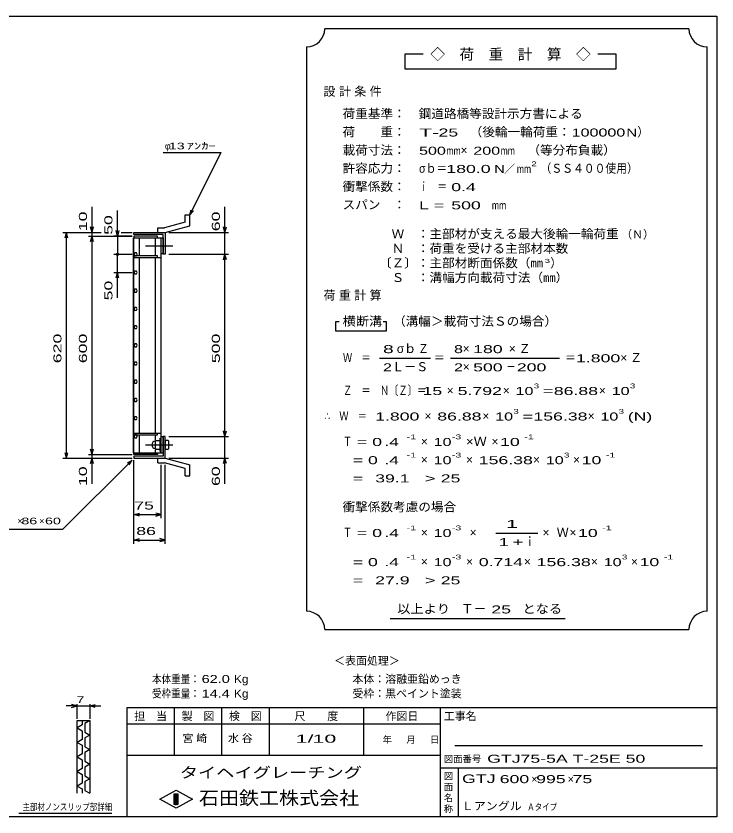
# Model space of a CAD drawing. Units: millimetres, scale not verified. Extents: x -1820 to 1731, y -1282 to 1054.
# Drawn here: x -194 to 1731, y -1146 to 1054 of the extents above; entities that cross this region are included whole.
import ezdxf
from ezdxf.enums import TextEntityAlignment as Align

# ---------------------------------------------------------------- set-up
doc = ezdxf.new("R2010")
doc.units = ezdxf.units.MM
doc.header["$LTSCALE"] = 10
doc.linetypes.add('CHAIN', pattern=[18.5, 12, -1.5, 3.5, -1.5])
for name, color, linetype, lineweight in [('0_2', 150, 'Continuous', 25), ('16', 3, 'Continuous', 25), ('19', 6, 'Continuous', 25), ('22', 4, 'Continuous', 25), ('24', 2, 'Continuous', 25), ('32', 4, 'Continuous', 25)]:
    doc.layers.add(name, color=color, linetype=linetype, lineweight=lineweight)
doc.styles.add('ベクトル', font='')
doc.styles.get('ベクトル').set_extended_font_data('ベクトル')

msp = doc.modelspace()

# ---------------------------------------------------------------- linework, layer by layer
at = {"layer": '0_2'}
for p, q in [((-1729, 1053.5), (1731, 1053.5)), ((1731, 1053.5), (1731, -1146.5)), ((1731, -846.5), (111, -846.5)), ((111, -846.5), (111, -1146.5)), ((241, -846.5), (241, -976.5)), ((371, -976.5), (371, -846.5)), ((501, -846.5), (501, -976.5)), ((761, -976.5), (761, -846.5)), ((971, -846.5), (971, -1146.5)), ((971, -891.5), (111, -891.5)), ((1691, -951.5), (1011, -951.5)), ((111, -976.5), (971, -976.5)), ((971, -1011.5), (1731, -1011.5)), ((1021, -1146.5), (1021, -1011.5)), ((201, -1097.5), (246, -1072.5)), ((246, -1072.5), (291, -1097.5)), ((246, -1122.5), (201, -1097.5)), ((241, -1082.5), (251, -1082.5)), ((241, -1112.5), (241, -1082.5)), ((241, -1082.5), (243, -1082.5)), ((243, -1082.5), (243, -1112.5)), ((245, -1112.5), (245, -1082.5)), ((245, -1082.5), (247, -1082.5)), ((291, -1097.5), (246, -1122.5)), ((247, -1082.5), (247, -1112.5)), ((249, -1112.5), (249, -1082.5)), ((249, -1082.5), (251, -1082.5)), ((251, -1082.5), (251, -1112.5)), ((251, -1082.5), (251, -1112.5)), ((251, -1112.5), (241, -1112.5)), ((243, -1112.5), (245, -1112.5)), ((247, -1112.5), (249, -1112.5)), ((1731, -1146.5), (-1729, -1146.5))]:
    msp.add_line(p, q, dxfattribs=at)
at = {"layer": '16'}
for p, q in [((129.3, -146.5), (129.3, 444.5)), ((129.3, 444.5), (130, 444.5)), ((195, 449), (130, 449)), ((130, 449), (130, 444.5)), ((130, 444.5), (195, 444.5)), ((130, -146.5), (130, 444.5)), ((130, 444.5), (205, 444.5)), ((145.5, 394.5), (145.5, 444.5)), ((189.5, 394.5), (189.5, 444.5)), ((195, 444.5), (195, 449)), ((205, -146.5), (205, 444.5)), ((205, 444.5), (210, 444.5)), ((210, 444.5), (210, 400.5)), ((132.22, 402.88), (130, 398.96)), ((130, 398.96), (132.28, 395.09)), ((136.72, 402.91), (132.22, 402.88)), ((139, 399), (136.72, 402.91)), ((136.78, 395.12), (139, 399.04)), ((210, 400.5), (205, 400.5)), ((130, 394.5), (130, 390)), ((195, 394.5), (130, 394.5)), ((130, 390), (205, 390)), ((132.28, 395.09), (136.78, 395.12)), ((145.5, -92), (145.5, 390)), ((189.5, -92), (189.5, 390)), ((195, 390), (195, 394.5)), ((132.22, 352.88), (130, 348.96)), ((136.72, 352.91), (132.22, 352.88)), ((139, 349), (136.72, 352.91)), ((130, 348.96), (132.28, 345.09)), ((132.28, 345.09), (136.78, 345.12)), ((136.78, 345.12), (139, 349.04)), ((132.22, 302.88), (130, 298.96)), ((130, 298.96), (132.28, 295.09)), ((136.72, 302.91), (132.22, 302.88)), ((132.28, 295.09), (136.78, 295.12)), ((139, 299), (136.72, 302.91)), ((136.78, 295.12), (139, 299.04)), ((132.22, 252.88), (130, 248.96)), ((130, 248.96), (132.28, 245.09)), ((136.72, 252.91), (132.22, 252.88)), ((132.28, 245.09), (136.78, 245.12)), ((139, 249), (136.72, 252.91)), ((136.78, 245.12), (139, 249.04)), ((132.22, 202.88), (130, 198.96)), ((130, 198.96), (132.28, 195.09)), ((136.72, 202.91), (132.22, 202.88)), ((139, 199), (136.72, 202.91)), ((136.78, 195.12), (139, 199.04)), ((132.28, 195.09), (136.78, 195.12)), ((132.22, 152.88), (130, 148.96)), ((130, 148.96), (132.28, 145.09)), ((136.72, 152.91), (132.22, 152.88)), ((132.28, 145.09), (136.78, 145.12)), ((139, 149), (136.72, 152.91)), ((136.78, 145.12), (139, 149.04)), ((132.22, 102.88), (130, 98.96)), ((130, 98.96), (132.28, 95.09)), ((136.72, 102.91), (132.22, 102.88)), ((132.28, 95.09), (136.78, 95.12)), ((139, 99), (136.72, 102.91)), ((136.78, 95.12), (139, 99.04)), ((132.22, 52.88), (130, 48.96)), ((130, 48.96), (132.28, 45.09)), ((136.72, 52.91), (132.22, 52.88)), ((132.28, 45.09), (136.78, 45.12)), ((139, 49), (136.72, 52.91)), ((136.78, 45.12), (139, 49.04)), ((132.22, 2.88), (130, -1.04)), ((136.72, 2.91), (132.22, 2.88)), ((139, -1), (136.72, 2.91)), ((130, -1.04), (132.28, -4.91)), ((132.28, -4.91), (136.78, -4.88)), ((136.78, -4.88), (139, -0.96)), ((132.22, -47.12), (130, -51.04)), ((130, -51.04), (132.28, -54.91)), ((136.72, -47.09), (132.22, -47.12)), ((132.28, -54.91), (136.78, -54.88)), ((139, -51), (136.72, -47.09)), ((136.78, -54.88), (139, -50.96)), ((130, -96.5), (130, -92)), ((130, -92), (205, -92)), ((130, -96.5), (195, -96.5)), ((132.22, -97.12), (130, -101.04)), ((130, -101.04), (132.28, -104.91)), ((136.72, -97.09), (132.22, -97.12)), ((132.28, -104.91), (136.78, -104.88)), ((139, -101), (136.72, -97.09)), ((136.78, -104.88), (139, -100.96)), ((145.5, -146.5), (145.5, -96.5)), ((189.5, -111.5), (189.5, -96.5)), ((195, -96.5), (195, -92)), ((202, -143), (202, -106)), ((202, -106), (205, -106)), ((210, -102.5), (205, -102.5)), ((205, -143), (205, -106)), ((210, -146.5), (210, -102.5)), ((191, -112.5), (189, -114.5)), ((189, -134.5), (189, -114.5)), ((191, -124.5), (189, -122.5)), ((191, -124.5), (189, -126.5)), ((191, -112.5), (200, -112.5)), ((191, -124.5), (200, -124.5)), ((202, -114.5), (200, -112.5)), ((200, -124.5), (202, -122.5)), ((202, -126.5), (200, -124.5)), ((129.3, -146.5), (130, -146.5)), ((130, -146.5), (195, -146.5)), ((130, -151), (130, -146.5)), ((130, -146.5), (205, -146.5)), ((195, -151), (130, -151)), ((189, -134.5), (191, -136.5)), ((189.5, -146.5), (189.5, -137.5)), ((191, -136.5), (200, -136.5)), ((195, -146.5), (195, -151)), ((200, -136.5), (202, -134.5)), ((202, -143), (205, -143)), ((205, -146.5), (210, -146.5))]:
    msp.add_line(p, q, dxfattribs=at)
at = {"layer": '16', "linetype": 'CHAIN'}
for p, q in [((162, 422.5), (237, 422.5)), ((162, -124.5), (237, -124.5))]:
    msp.add_line(p, q, dxfattribs=at)
at = {"layer": '16'}
msp.add_arc((189, -124.5), 10, 90, 270, dxfattribs=at)
at = {"layer": '19'}
for p, q in [((270.61, 507.12), (283.61, 507.12)), ((270.61, 487.1), (270.61, 507.12)), ((283.61, 477.12), (283.61, 507.12)), ((270.61, 487.1), (214.28, 472.01)), ((195.99, 472.01), (214.28, 472.01)), ((195.99, 459.01), (195.99, 472.01)), ((216, 459), (283.61, 477.12)), ((130, 453), (130, 459)), ((130, 459), (216, 459)), ((210, 453), (130, 453)), ((196, 459), (216, 459)), ((210, 399), (210, 453)), ((216, 459), (216, 399)), ((216, 399), (210, 399)), ((216, -101), (210, -101)), ((210, -101), (210, -155)), ((216, -161), (216, -101)), ((224, -112.5), (216, -112.5)), ((216, -112.5), (216, -136.5)), ((216, -124.5), (224, -124.5)), ((226, -114.5), (224, -112.5)), ((226, -122.5), (224, -124.5)), ((224, -124.5), (226, -126.5)), ((226, -134.5), (226, -114.5)), ((216, -136.5), (224, -136.5)), ((224, -136.5), (226, -134.5)), ((130, -155), (130, -161)), ((210, -155), (130, -155)), ((130, -161), (216, -161)), ((195.99, -174.01), (195.99, -161.01)), ((195.99, -174.01), (214.28, -174.01)), ((196, -161), (216, -161)), ((270.61, -189.1), (214.28, -174.01)), ((216, -161), (283.61, -179.12)), ((270.61, -209.12), (270.61, -189.1)), ((283.61, -209.12), (283.61, -179.12)), ((270.61, -209.12), (283.61, -209.12))]:
    msp.add_line(p, q, dxfattribs=at)
at = {"layer": '22'}
for p, q in [((210, 679), (370, 679)), ((284, 507), (370, 679)), ((15, 459), (15, 529)), ((380, 459), (380, 529)), ((85, 449), (85, 519)), ((284, 507), (287, 521.6)), ((284, 507), (294, 518)), ((15, 459), (11, 474)), ((15, 459), (19, 474)), ((85, 449), (81, 464)), ((89, 464), (85, 449)), ((380, 459), (376, 474)), ((380, 459), (384, 474)), ((-65, 459), (40, 459)), ((-59, 444), (-55, 459)), ((-51, 444), (-55, 459)), ((-55, -161), (-55, 459)), ((5, 459), (40, 459)), ((5, 449), (125, 449)), ((11, 434), (15, 449)), ((15, 449), (15, 459)), ((19, 434), (15, 449)), ((15, -151), (15, 449)), ((125, 449), (75, 449)), ((85, 449), (85, 399)), ((95, 459), (125, 459)), ((95, 459), (125, 459)), ((226, 459), (390, 459)), ((380, 399), (380, 459)), ((75, 399), (125, 399)), ((85, 349), (85, 399)), ((226, 399), (390, 399)), ((376, 384), (380, 399)), ((384, 384), (380, 399)), ((380, -101), (380, 399)), ((75, 349), (125, 349)), ((81, 334), (85, 349)), ((89, 334), (85, 349)), ((85, 279), (85, 349)), ((380, -101), (376, -86)), ((380, -101), (384, -86)), ((226, -101), (390, -101)), ((380, -161), (380, -101)), ((-55, -161), (-59, -146)), ((-55, -161), (-51, -146)), ((5, -151), (125, -151)), ((15, -151), (11, -136)), ((15, -151), (19, -136)), ((15, -161), (15, -151)), ((-65, -161), (125, -161)), ((-65, -356), (125, -166)), ((5, -161), (125, -161)), ((11, -176), (15, -161)), ((19, -176), (15, -161)), ((15, -231), (15, -161)), ((112, -174), (125, -166)), ((117, -179), (125, -166)), ((130, -326), (130, -166)), ((130, -396), (130, -166)), ((226, -161), (390, -161)), ((376, -176), (380, -161)), ((384, -176), (380, -161)), ((380, -231), (380, -161)), ((205, -326), (205, -179)), ((216, -396), (216, -179)), ((130, -316), (145, -312)), ((145, -320), (130, -316)), ((130, -316), (205, -316)), ((205, -316), (190, -312)), ((190, -320), (205, -316)), ((-265, -356), (-65, -356)), ((130, -386), (145, -382)), ((145, -390), (130, -386)), ((130, -386), (216, -386)), ((216, -386), (201, -382)), ((201, -390), (216, -386))]:
    msp.add_line(p, q, dxfattribs=at)
msp.add_circle((85, 399), 3, dxfattribs=at)
at = {"layer": '24', "color": 4}
for p, q in [((1654, 1018.5), (654, 1018.5)), ((604, 968.5), (604, -581.5)), ((1704, -581.5), (1704, 968.5)), ((924, 948.5), (874, 948.5)), ((874, 948.5), (874, 908.5)), ((1454, 948.5), (1404, 948.5)), ((1454, 908.5), (1454, 948.5)), ((874, 908.5), (1454, 908.5)), ((694, 213.5), (684, 213.5)), ((684, 213.5), (684, 188.5)), ((824, 213.5), (814, 213.5)), ((824, 188.5), (824, 213.5)), ((684, 188.5), (824, 188.5)), ((804, 113.5), (944, 113.5)), ((999, 113.5), (1299, 113.5)), ((1124, -366.5), (1239, -366.5)), ((834, -601.5), (1314, -601.5)), ((654, -631.5), (1654, -631.5))]:
    msp.add_line(p, q, dxfattribs=at)
for centre, start, end in [((604, 1018.5), 270, 0), ((1704, 1018.5), 180, 270), ((604, -631.5), 0, 90), ((1704, -631.5), 90, 180)]:
    msp.add_arc(centre, 50, start, end, dxfattribs=at)
at = {"layer": '32'}
for p, q in [((-26, -841.5), (-56, -841.5)), ((-26, -841.5), (-41, -837.5)), ((-41, -845.5), (-26, -841.5)), ((-26, -876.5), (-26, -836.5)), ((-26, -841.5), (9, -841.5)), ((9, -836.5), (9, -876.5)), ((9, -841.5), (24, -837.5)), ((24, -845.5), (9, -841.5)), ((9, -841.5), (39, -841.5)), ((-26, -881.5), (9, -881.5)), ((-26, -1081.5), (-26, -881.5)), ((-12, -893.5), (-26, -901.5)), ((-26, -901.5), (-12, -909.5)), ((-12, -881.5), (-12, -893.5)), ((9, -881.5), (-5, -889.5)), ((-5, -889.5), (-5, -913.5)), ((9, -881.5), (9, -1081.5)), ((-12, -909.5), (-12, -933.5)), ((-5, -913.5), (9, -921.5)), ((9, -921.5), (-5, -929.5)), ((-12, -933.5), (-26, -941.5)), ((-26, -941.5), (-12, -949.5)), ((-5, -929.5), (-5, -953.5)), ((-12, -949.5), (-12, -973.5)), ((-5, -953.5), (9, -961.5)), ((9, -961.5), (-5, -969.5)), ((-12, -973.5), (-26, -981.5)), ((-26, -981.5), (-12, -989.5)), ((-12, -989.5), (-12, -1013.5)), ((-5, -969.5), (-5, -993.5)), ((-5, -993.5), (9, -1001.5)), ((9, -1001.5), (-5, -1009.5)), ((-5, -1009.5), (-5, -1033.5)), ((-12, -1013.5), (-26, -1021.5)), ((-26, -1021.5), (-12, -1029.5)), ((-12, -1029.5), (-12, -1053.5)), ((-5, -1033.5), (9, -1041.5)), ((-12, -1053.5), (-26, -1061.5)), ((9, -1041.5), (-5, -1049.5)), ((-5, -1049.5), (-5, -1073.5)), ((-26, -1061.5), (-12, -1069.5)), ((-12, -1069.5), (-12, -1081.5)), ((-5, -1073.5), (9, -1081.5)), ((69, -1136.5), (-186, -1136.5))]:
    msp.add_line(p, q, dxfattribs=at)

# ---------------------------------------------------------------- texts
at = {"layer": '0_2', "style": 'ベクトル'}
for s, height, p in [('担\u3000当', 21.99, (131, -869.5)), ('製\u3000図', 21.99, (261, -869.5)), ('検\u3000図', 21.99, (391, -869.5)), ('尺\u3000\u3000度', 21.99, (571, -869.5)), ('作図日', 21.99, (821, -869.5)), ('工事名', 21.99, (981, -869.5)), ('年', 18.33, (813, -934)), ('月', 18.33, (878, -934)), ('日', 18.33, (943, -934)), ('図面番号', 18.33, (981, -987)), ('図', 18.33, (981, -1034)), ('面', 18.33, (981, -1064)), ('名', 18.33, (981, -1094)), ('称', 18.33, (981, -1124))]:
    msp.add_text(s, height=height, dxfattribs=at).set_placement(p, align=Align.MIDDLE_LEFT)
at = {"layer": '0_2', "color": 222, "style": 'ベクトル'}
for s, height, width, p in [('タイヘイグレーチング', 29.33, 1.25, (256, -1024.5)), ('石田鉄工株式会社', 36.66, 1.1, (308.5, -1094.5))]:
    msp.add_text(s, height=height, dxfattribs=dict(at, width=width)).set_placement(p, align=Align.MIDDLE_LEFT)
at = {"layer": '22', "color": 2, "style": 'ベクトル'}
for s, height, width, p in [(' 13 ', 18.33, 1.6, (215, 696.5)), ('ｱﾝｶｰ', 18.33, 1.6, (275, 696.5)), (' 75 ', 21.99, 1.65, (117.5, -291)), (' 86 ', 18.33, 1.6, (-190, -333.5)), (' 60 ', 18.33, 1.6, (-125, -333.5)), (' 86 ', 21.99, 1.65, (123, -361)), ('本体重量：', 21.99, 0.85, (180, -767.5)), (' 62.0', 21.99, 1.35, (305, -767.5)), ('Kg', 21.99, 1.1, (405, -767.5)), ('受枠重量：', 21.99, 0.85, (180, -807.5)), (' 14.4', 21.99, 1.35, (305, -807.5)), ('Kg', 21.99, 1.1, (405, -807.5)), ('1/', 21.99, 2, (574, -931.5)), (' 10 ', 21.99, 2, (604, -931.5)), ('GTJ75-5A T-25E 50                  ', 21.99, 1.65, (1100, -986.5)), ('GTJ', 23.46, 1.55, (1031, -1041.5)), (' 600 ', 21.99, 1.65, (1121, -1042.5)), (' 995 ', 21.99, 1.65, (1221, -1042.5)), (' 75 ', 21.99, 1.65, (1321, -1042.5)), ('Ｌアングル', 21.99, 1.1, (1030, -1116.5)), ('Ａタイプ', 18.33, 0.8, (1210, -1119))]:
    msp.add_text(s, height=height, dxfattribs=dict(at, width=width)).set_placement(p, align=Align.MIDDLE_LEFT)
for s, height, p in [('φ', 18.33, (215, 696.5)), ('×', 18.33, (-190, -333.5)), ('×', 18.33, (-130, -333.5)), ('＜表面処理＞', 21.99, (680, -717.5)), ('本体：', 21.99, (730, -767.5)), ('溶融亜鉛めっき', 21.99, (820, -767.5)), ('受枠：', 21.99, (730, -807.5)), ('黒ペイント塗装', 21.99, (820, -807.5)), ('×', 21.99, (1221, -1042.5)), ('×', 21.99, (1321, -1042.5))]:
    msp.add_text(s, height=height, dxfattribs=at).set_placement(p, align=Align.MIDDLE_LEFT)
at = {"layer": '22', "color": 2, "style": 'ベクトル', "width": 1.65}
for s, p in [(' 10 ', (-10, 449)), (' 60 ', (355, 449)), (' 50 ', (60, 439)), (' 50 ', (60, 259)), (' 620 ', (-80, 86.5)), (' 600 ', (-10, 86.5)), (' 500 ', (355, 86.5)), (' 10 ', (-10, -251)), (' 60 ', (355, -251))]:
    msp.add_text(s, height=21.99, rotation=90, dxfattribs=at).set_placement(p, align=Align.MIDDLE_LEFT)
at = {"layer": '22', "color": 2, "char_height": 21.99, "attachment_point": 4, "style": 'ベクトル'}
for s, insert in [('\\T1.25;宮崎\u3000', (263.5, -931.5)), ('\\T1.25;水谷\u3000', (388.5, -931.5))]:
    msp.add_mtext(s, dxfattribs=dict(at, insert=insert))
at = {"layer": '24', "style": 'ベクトル'}
for s, height, p in [('◇\u3000荷\u3000重\u3000計\u3000算\u3000◇', 29.33, (944, 948.5)), ('）', 24.19, (1512, 735)), ('×', 24.19, (1027, 685)), ('／', 21.99, (1146.5, 633.5)), ('（Ｎ）', 21.99, (1468, 453.5)), ('）', 24.19, (1273, 375)), ('σｂ', 24.19, (852, 140)), ('×', 24.19, (1033, 140)), ('Ｌ－Ｓ', 24.19, (839, 90)), ('×', 24.19, (1033, 90)), ('×', 24.19, (989, 25)), ('×', 24.19, (1143, 25)), ('×', 24.19, (1407, 25)), ('×', 24.19, (928, -45)), ('×', 24.19, (1087, -45)), ('×', 24.19, (1376, -45)), ('×', 24.19, (918, -115)), ('×', 24.19, (1112, -115)), ('×', 24.19, (918, -165)), ('×', 24.19, (1042, -165)), ('×', 24.19, (1226, -165)), ('×', 24.19, (1336, -165)), ('×', 24.19, (918, -365)), ('×', 24.19, (1052, -365)), ('×', 24.19, (1252, -365)), ('Ｗ', 24.19, (1291, -365)), ('×', 24.19, (1326, -365)), ('ｉ', 24.19, (1200.5, -390)), ('×', 24.19, (918, -445)), ('×', 24.19, (1042, -445)), ('×', 24.19, (1201, -445)), ('×', 24.19, (1385, -445)), ('×', 24.19, (1495, -445)), ('Ｔ－', 25.66, (1028, -574))]:
    msp.add_text(s, height=height, dxfattribs=at).set_placement(p, align=Align.MIDDLE_LEFT)
for s, height, width, p in [('荷重基準：\u3000', 24.19, 1.05, (703, 785)), ('鋼道路橋等設計示方書による', 24.19, 1.05, (912, 785)), ('荷\u3000\u3000重：\u3000', 24.19, 1.05, (703, 735)), ('（後輪一輪荷重：', 24.19, 1.05, (1052, 735)), ('T-', 21.99, 2, (913, 733.5)), (' 25 ', 21.99, 1.65, (953, 733.5)), ('100000', 21.99, 1.5, (1332, 733.5)), ('N', 21.99, 1.4, (1482, 733.5)), ('載荷寸法：\u3000', 24.19, 1.05, (703, 685)), ('500', 21.99, 1.5, (913, 683.5)), ('mm', 21.99, 0.8, (988, 683.5)), ('200', 21.99, 1.5, (1062, 683.5)), ('mm', 21.99, 0.8, (1137, 683.5)), ('\u3000（等分布負載）', 24.19, 1.05, (1176, 685)), ('許容応力：\u3000', 24.19, 1.05, (703, 635)), ('σｂ＝', 24.19, 0.9, (913, 635)), ('180.0', 21.99, 1.65, (988, 633.5)), ('N', 21.99, 1.4, (1119, 633.5)), ('mm', 21.99, 0.8, (1181.5, 633.5)), ('2', 13.2, 1.5, (1221.5, 647.5)), ('（ＳＳ４００使用）', 24.19, 0.9, (1246.5, 635)), ('衝撃係数：\u3000', 24.19, 1.05, (703, 585)), ('ｉ\u3000＝', 24.19, 0.75, (913, 585)), (' 0.4', 21.99, 1.65, (988, 583.5)), ('スパン\u3000：\u3000', 24.19, 1.05, (703, 535)), ('L =', 21.99, 1.65, (913, 533.5)), (' 500 ', 21.99, 1.65, (988, 533.5)), ('mm', 21.99, 0.8, (1113, 533.5)), ('\u3000Ｗ\u3000：主部材が支える最大後輪一輪荷重', 24.19, 1.05, (803, 455)), ('\u3000Ｎ\u3000：荷重を受ける主部材本数', 24.19, 1.05, (803, 415)), ('〔Ｚ〕：主部材断面係数（㎜', 24.19, 1.05, (803, 375)), ('3', 11, 1.8, (1258, 381)), ('\u3000Ｓ\u3000：溝幅方向載荷寸法（㎜）', 24.19, 1.05, (803, 335)), ('横断溝', 24.19, 1.1, (703, 215)), ('\u3000（溝幅＞載荷寸法Ｓの場合）', 24.19, 1.05, (807, 215)), ('8', 21.99, 1.8, (814, 138.5)), ('Ｚ', 24.19, 0.9, (910, 140)), ('8', 21.99, 1.5, (1009, 138.5)), (' 180 ', 21.99, 1.65, (1048, 138.5)), ('Ｗ\u3000＝', 24.19, 0.75, (704, 115)), ('＝', 24.19, 0.9, (954, 115)), ('＝', 24.19, 0.9, (1314, 115)), ('1.800', 21.99, 1.65, (1344, 113.5)), ('2', 21.99, 1.5, (814, 88.5)), ('2', 21.99, 1.5, (1009, 88.5)), (' 500 ', 21.99, 1.65, (1048, 88.5)), ('－', 24.19, 0.75, (1153, 90)), (' 200 ', 21.99, 1.65, (1168, 88.5)), ('3', 13.2, 1.5, (1228, 37.5)), ('3', 13.2, 1.5, (1492, 37.5)), ('Ｚ\u3000＝\u3000Ｎ〔Ｚ〕＝', 24.19, 0.75, (704, 25)), (' 15 ', 21.99, 1.65, (909, 23.5)), ('5.792', 21.99, 1.65, (1019, 23.5)), ('10', 21.99, 1.5, (1178, 23.5)), ('=', 21.99, 1.7, (1253, 23.5)), ('86.88', 21.99, 1.65, (1283, 23.5)), ('10', 21.99, 1.5, (1442, 23.5)), ('∴\u3000Ｗ\u3000＝', 24.19, 0.75, (654, -45)), (' 1.800', 21.99, 1.65, (779, -46.5)), ('86.88', 21.99, 1.65, (963, -46.5)), ('10', 21.99, 1.5, (1122, -46.5)), ('3', 13.2, 1.5, (1172, -32.5)), ('=', 21.99, 1.7, (1197, -46.5)), ('156.38', 21.99, 1.65, (1227, -46.5)), ('10', 21.99, 1.5, (1411, -46.5)), ('3', 13.2, 1.5, (1461, -32.5)), ('(N)', 21.99, 1.65, (1486, -46.5)), ('Ｔ', 24.19, 0.75, (704, -115)), (' = 0', 21.99, 1.65, (729, -116.5)), (' .4 ', 21.99, 1.65, (804, -116.5)), ('-1', 13.2, 1.65, (879, -102.5)), ('10', 21.99, 1.5, (953, -116.5)), ('-3', 13.2, 1.65, (1003, -102.5)), ('×Ｗ', 24.19, 1.1, (1042, -115)), (' 10 ', 21.99, 1.65, (1122, -116.5)), ('-1', 13.2, 1.65, (1202, -102.5)), ('-1', 13.2, 1.65, (879, -152.5)), ('-3', 13.2, 1.65, (1003, -152.5)), ('3', 13.2, 1.5, (1311, -152.5)), ('-1', 13.2, 1.65, (1426, -152.5)), ('  = 0', 21.99, 1.65, (704, -166.5)), (' .4 ', 21.99, 1.65, (804, -166.5)), ('10', 21.99, 1.5, (953, -166.5)), ('156.38', 21.99, 1.65, (1077, -166.5)), ('10', 21.99, 1.5, (1261, -166.5)), (' 10 ', 21.99, 1.65, (1346, -166.5)), ('  =', 21.99, 1.65, (704, -216.5)), (' 39.1', 21.99, 1.65, (779, -216.5)), ('>', 21.99, 1.7, (929, -216.5)), (' 25 ', 21.99, 1.65, (959, -216.5)), ('衝撃係数考慮の場合', 24.19, 1.05, (703, -295)), ('-1', 13.2, 1.65, (879, -352.5)), ('-3', 13.2, 1.65, (1003, -352.5)), ('-1', 13.2, 1.65, (1416, -352.5)), ('Ｔ', 24.19, 0.75, (704, -365)), (' = 0', 21.99, 1.65, (729, -366.5)), (' .4 ', 21.99, 1.65, (804, -366.5)), ('10', 21.99, 1.5, (953, -366.5)), (' 10 ', 21.99, 1.65, (1336, -366.5)), ('  = 0', 21.99, 1.65, (704, -446.5)), (' .4 ', 21.99, 1.65, (804, -446.5)), ('-1', 13.2, 1.65, (879, -432.5)), ('10', 21.99, 1.5, (953, -446.5)), ('-3', 13.2, 1.65, (1003, -432.5)), ('0.714', 21.99, 1.65, (1077, -446.5)), ('156.38', 21.99, 1.65, (1236, -446.5)), ('10', 21.99, 1.5, (1420, -446.5)), ('3', 13.2, 1.5, (1470, -432.5)), (' 10 ', 21.99, 1.65, (1505, -446.5)), ('-1', 13.2, 1.65, (1585, -432.5)), ('  =', 21.99, 1.65, (704, -496.5)), (' 27.9', 21.99, 1.65, (779, -496.5)), ('>', 21.99, 1.7, (929, -496.5)), (' 25 ', 21.99, 1.65, (959, -496.5)), ('以上より\u3000', 24.19, 1.1, (853, -575)), (' 25 ', 21.99, 1.65, (1098, -576.5)), ('となる', 24.19, 1.1, (1197, -575))]:
    msp.add_text(s, height=height, dxfattribs=dict(at, width=width)).set_placement(p, align=Align.MIDDLE_LEFT)
at = {"layer": '24', "attachment_point": 4, "style": 'ベクトル'}
for s, insert, char_height in [('\\T1.28;設計条件', (650.5, 845), 24.19), ('\\T1.28;荷重計算', (650.5, 285), 24.19), ('\\T1.42;×Ｚ', (1159.5, 140), 24.19), ('\\T1.42;×Ｚ', (1465.5, 115), 24.19), ('\\T1.25;\\W2;\\~1\\~', (1131.5, -341.5), 21.99), ('\\T1.33;\\W1.75;1+', (1131.5, -391.5), 21.99)]:
    msp.add_mtext(s, dxfattribs=dict(at, insert=insert, char_height=char_height))
at = {"layer": '32', "color": 2, "style": 'ベクトル'}
for s, width, p in [(' 7 ', 1.6, (-38.5, -824)), ('主部材ノンスリップ部詳細', 0.8, (-176, -1119))]:
    msp.add_text(s, height=18.33, dxfattribs=dict(at, width=width)).set_placement(p, align=Align.MIDDLE_LEFT)

doc.saveas('drawing.dxf')
